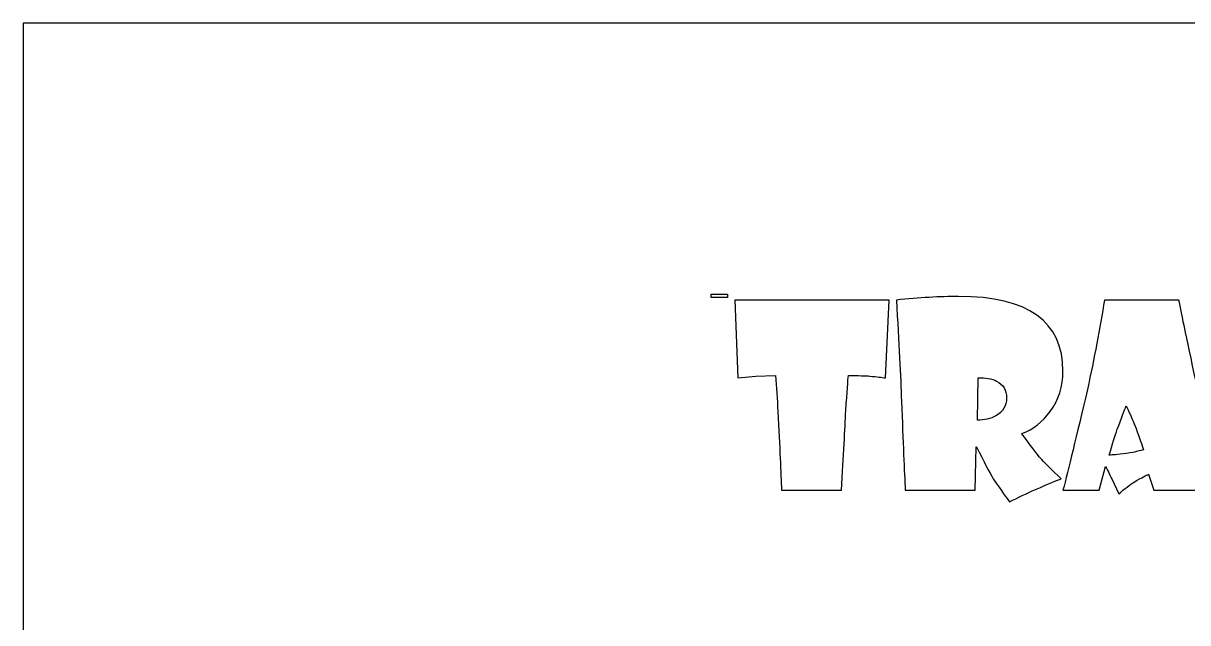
# Model space of a CAD drawing. Header units: centimetres. Extents: x -25 to 25, y -32.5 to 32.5.
# Drawn here: x -25 to -2.32, y 20.81 to 32.5 of the extents above; entities that cross this region are included whole.
import ezdxf

# ---------------------------------------------------------------- set-up
doc = ezdxf.new("R2010")
doc.units = ezdxf.units.CM
doc.header["$MEASUREMENT"] = 0
doc.header["$XCLIPFRAME"] = 0
doc.layers.add('Capa 1', color=7, linetype='Continuous')
picture_1 = doc.add_image_def('image2.jpg', size_in_pixel=(1647, 337))

msp = doc.modelspace()

# ---------------------------------------------------------------- linework, layer by layer
at = {"layer": 'Capa 1', "color": 254}
msp.add_lwpolyline([(-25, -32.5), (25, -32.5), (25, 32.5), (-25, 32.5), (-25, -32.5)], close=True, dxfattribs=at)
at = {"layer": 'Capa 1', "color": 250}
for points, knots in [([(-8.13504, 27.10342), (-8.13504, 27.10342), (-8.20431, 25.58437), (-8.20431, 25.58437), (-8.20431, 25.58437), (-8.26781, 25.59344), (-8.36925, 25.60581), (-8.50862, 25.61983), (-8.50862, 25.61983), (-8.59438, 25.62477), (-8.73376, 25.6289), (-8.92673, 25.63385), (-8.92673, 25.63385), (-8.9358, 25.53901), (-8.9523, 25.30975), (-8.97621, 24.94524), (-8.97621, 24.94524), (-8.99353, 24.5931), (-9.02157, 24.0752), (-9.06033, 23.39237), (-9.06033, 23.39237), (-9.06033, 23.39237), (-10.22807, 23.39237), (-10.22807, 23.39237), (-10.22807, 23.39237), (-10.24044, 23.71729), (-10.26353, 24.22859), (-10.29817, 24.92627), (-10.29817, 24.92627), (-10.31384, 25.1679), (-10.32951, 25.40376), (-10.34683, 25.63385), (-10.34683, 25.63385), (-10.34683, 25.63385), (-10.73113, 25.61983), (-10.73113, 25.61983), (-10.73113, 25.61983), (-10.73113, 25.61983), (-11.07914, 25.58437), (-11.07914, 25.58437), (-11.07914, 25.58437), (-11.07914, 25.58437), (-11.13852, 27.10342), (-11.13852, 27.10342), (-11.13852, 27.10342), (-11.13852, 27.10342), (-8.13504, 27.10342), (-8.13504, 27.10342)], [0, 0, 0, 0, 0.07692308, 0.07692308, 0.07692308, 0.07692308, 0.15384615, 0.15384615, 0.15384615, 0.15384615, 0.23076923, 0.23076923, 0.23076923, 0.23076923, 0.30769231, 0.30769231, 0.30769231, 0.30769231, 0.38461538, 0.38461538, 0.38461538, 0.38461538, 0.46153846, 0.46153846, 0.46153846, 0.46153846, 0.53846154, 0.53846154, 0.53846154, 0.53846154, 0.61538462, 0.61538462, 0.61538462, 0.61538462, 0.69230769, 0.69230769, 0.69230769, 0.69230769, 0.76923077, 0.76923077, 0.76923077, 0.76923077, 0.84615385, 0.84615385, 0.84615385, 0.84615385, 1, 1, 1, 1]), ([(-4.74561, 25.71384), (-4.74561, 25.41778), (-4.82891, 25.15553), (-4.99467, 24.9271), (-4.99467, 24.9271), (-5.14146, 24.72752), (-5.32536, 24.58403), (-5.54638, 24.49744), (-5.54638, 24.49744), (-5.49937, 24.42487), (-5.38392, 24.2723), (-5.20084, 24.04057), (-5.20084, 24.04057), (-5.10847, 23.93336), (-4.96828, 23.79234), (-4.78025, 23.61751), (-4.78025, 23.61751), (-4.8553, 23.59029), (-5.02188, 23.52102), (-5.27918, 23.41051), (-5.27918, 23.41051), (-5.45896, 23.32887), (-5.62802, 23.24805), (-5.78718, 23.16971), (-5.78718, 23.16971), (-5.83419, 23.22743), (-5.93975, 23.37753), (-6.10304, 23.61916), (-6.10304, 23.61916), (-6.17726, 23.74203), (-6.28611, 23.9482), (-6.43043, 24.23849), (-6.43043, 24.23849), (-6.43043, 24.23849), (-6.43456, 24.23849), (-6.43456, 24.23849), (-6.43456, 24.23849), (-6.43456, 24.23849), (-6.45765, 23.39237), (-6.45765, 23.39237), (-6.45765, 23.39237), (-6.45765, 23.39237), (-7.81837, 23.39237), (-7.81837, 23.39237), (-7.81837, 23.39237), (-7.83568, 23.74368), (-7.86042, 24.32261), (-7.89259, 25.12914), (-7.89259, 25.12914), (-7.90743, 25.60498), (-7.94042, 26.26308), (-7.99155, 27.10342), (-7.99155, 27.10342), (-7.5487, 27.1496), (-7.14378, 27.1727), (-6.77845, 27.1727), (-6.77845, 27.1727), (-5.4235, 27.1727), (-4.74561, 26.68614), (-4.74561, 25.71384)], [0, 0, 0, 0, 0.0625, 0.0625, 0.0625, 0.0625, 0.125, 0.125, 0.125, 0.125, 0.1875, 0.1875, 0.1875, 0.1875, 0.25, 0.25, 0.25, 0.25, 0.3125, 0.3125, 0.3125, 0.3125, 0.375, 0.375, 0.375, 0.375, 0.4375, 0.4375, 0.4375, 0.4375, 0.5, 0.5, 0.5, 0.5, 0.5625, 0.5625, 0.5625, 0.5625, 0.625, 0.625, 0.625, 0.625, 0.6875, 0.6875, 0.6875, 0.6875, 0.75, 0.75, 0.75, 0.75, 0.8125, 0.8125, 0.8125, 0.8125, 0.875, 0.875, 0.875, 0.875, 1, 1, 1, 1]), ([(-1.65307, 23.39237), (-1.65307, 23.39237), (-2.97833, 23.39237), (-2.97833, 23.39237), (-2.97833, 23.39237), (-2.97833, 23.39237), (-3.07976, 23.7041), (-3.07976, 23.7041), (-3.07976, 23.7041), (-3.11605, 23.69008), (-3.20594, 23.64225), (-3.35108, 23.5606), (-3.35108, 23.5606), (-3.44345, 23.50123), (-3.54653, 23.42123), (-3.65951, 23.32227), (-3.65951, 23.32227), (-3.65951, 23.32227), (-3.79641, 23.61503), (-3.79641, 23.61503), (-3.79641, 23.61503), (-3.82362, 23.67359), (-3.86321, 23.7544), (-3.91434, 23.85914), (-3.91434, 23.85914), (-3.91434, 23.85914), (-4.04134, 23.39237), (-4.04134, 23.39237), (-4.04134, 23.39237), (-4.04134, 23.39237), (-4.74561, 23.39237), (-4.74561, 23.39237), (-4.74561, 23.39237), (-4.64253, 23.78986), (-4.48337, 24.44631), (-4.26813, 25.36088), (-4.26813, 25.36088), (-4.13618, 25.97361), (-4.02567, 26.55419), (-3.93743, 27.10342), (-3.93743, 27.10342), (-3.93743, 27.10342), (-2.486, 27.10342), (-2.486, 27.10342), (-2.486, 27.10342), (-2.44064, 26.85025), (-2.31694, 26.26143), (-2.11489, 25.33696), (-2.11489, 25.33696), (-2.00356, 24.8537), (-1.84934, 24.2055), (-1.65307, 23.39237)], [0, 0, 0, 0, 0.07142857, 0.07142857, 0.07142857, 0.07142857, 0.14285714, 0.14285714, 0.14285714, 0.14285714, 0.21428571, 0.21428571, 0.21428571, 0.21428571, 0.28571429, 0.28571429, 0.28571429, 0.28571429, 0.35714286, 0.35714286, 0.35714286, 0.35714286, 0.42857143, 0.42857143, 0.42857143, 0.42857143, 0.5, 0.5, 0.5, 0.5, 0.57142857, 0.57142857, 0.57142857, 0.57142857, 0.64285714, 0.64285714, 0.64285714, 0.64285714, 0.71428571, 0.71428571, 0.71428571, 0.71428571, 0.78571429, 0.78571429, 0.78571429, 0.78571429, 0.85714286, 0.85714286, 0.85714286, 0.85714286, 1, 1, 1, 1]), ([(-5.84409, 25.19264), (-5.84409, 25.34603), (-5.90924, 25.45572), (-6.03871, 25.52169), (-6.03871, 25.52169), (-6.13437, 25.56952), (-6.25395, 25.59096), (-6.39827, 25.58437), (-6.39827, 25.58437), (-6.39827, 25.58437), (-6.41229, 24.75804), (-6.41229, 24.75804), (-6.41229, 24.75804), (-6.27787, 24.75804), (-6.15829, 24.78773), (-6.05273, 24.8471), (-6.05273, 24.8471), (-5.91336, 24.92462), (-5.84409, 25.04008), (-5.84409, 25.19264)], [0, 0, 0, 0, 0.16666667, 0.16666667, 0.16666667, 0.16666667, 0.33333333, 0.33333333, 0.33333333, 0.33333333, 0.5, 0.5, 0.5, 0.5, 0.66666667, 0.66666667, 0.66666667, 0.66666667, 1, 1, 1, 1]), ([(-3.1779, 24.18406), (-3.20512, 24.26983), (-3.25377, 24.40837), (-3.32304, 24.60052), (-3.32304, 24.60052), (-3.36428, 24.70773), (-3.42778, 24.85452), (-3.51355, 25.04173), (-3.51355, 25.04173), (-3.55066, 24.94854), (-3.60921, 24.79432), (-3.68838, 24.58156), (-3.68838, 24.58156), (-3.73208, 24.45868), (-3.78404, 24.29127), (-3.84424, 24.08015), (-3.84424, 24.08015), (-3.79559, 24.08015), (-3.6859, 24.08922), (-3.51437, 24.10902), (-3.51437, 24.10902), (-3.41129, 24.12304), (-3.29913, 24.1486), (-3.1779, 24.18406)], [0, 0, 0, 0, 0.14285714, 0.14285714, 0.14285714, 0.14285714, 0.28571429, 0.28571429, 0.28571429, 0.28571429, 0.42857143, 0.42857143, 0.42857143, 0.42857143, 0.57142857, 0.57142857, 0.57142857, 0.57142857, 0.71428571, 0.71428571, 0.71428571, 0.71428571, 1, 1, 1, 1])]:
    msp.add_open_spline(points, degree=3, knots=knots, dxfattribs=at)

# ---------------------------------------------------------------- pictures from other files: only their frames are drawn
at = {"layer": 'Capa 1', "color": 108}
image = msp.add_image(picture_1, insert=(-11.44431, 22.86392), size_in_units=(22.875, 4.68056), dxfattribs=at)
image.set_boundary_path([(-11.4443, 22.8639), (11.4443, 27.5527)])
image.dxf.flags = 3

doc.saveas('drawing.dxf')
